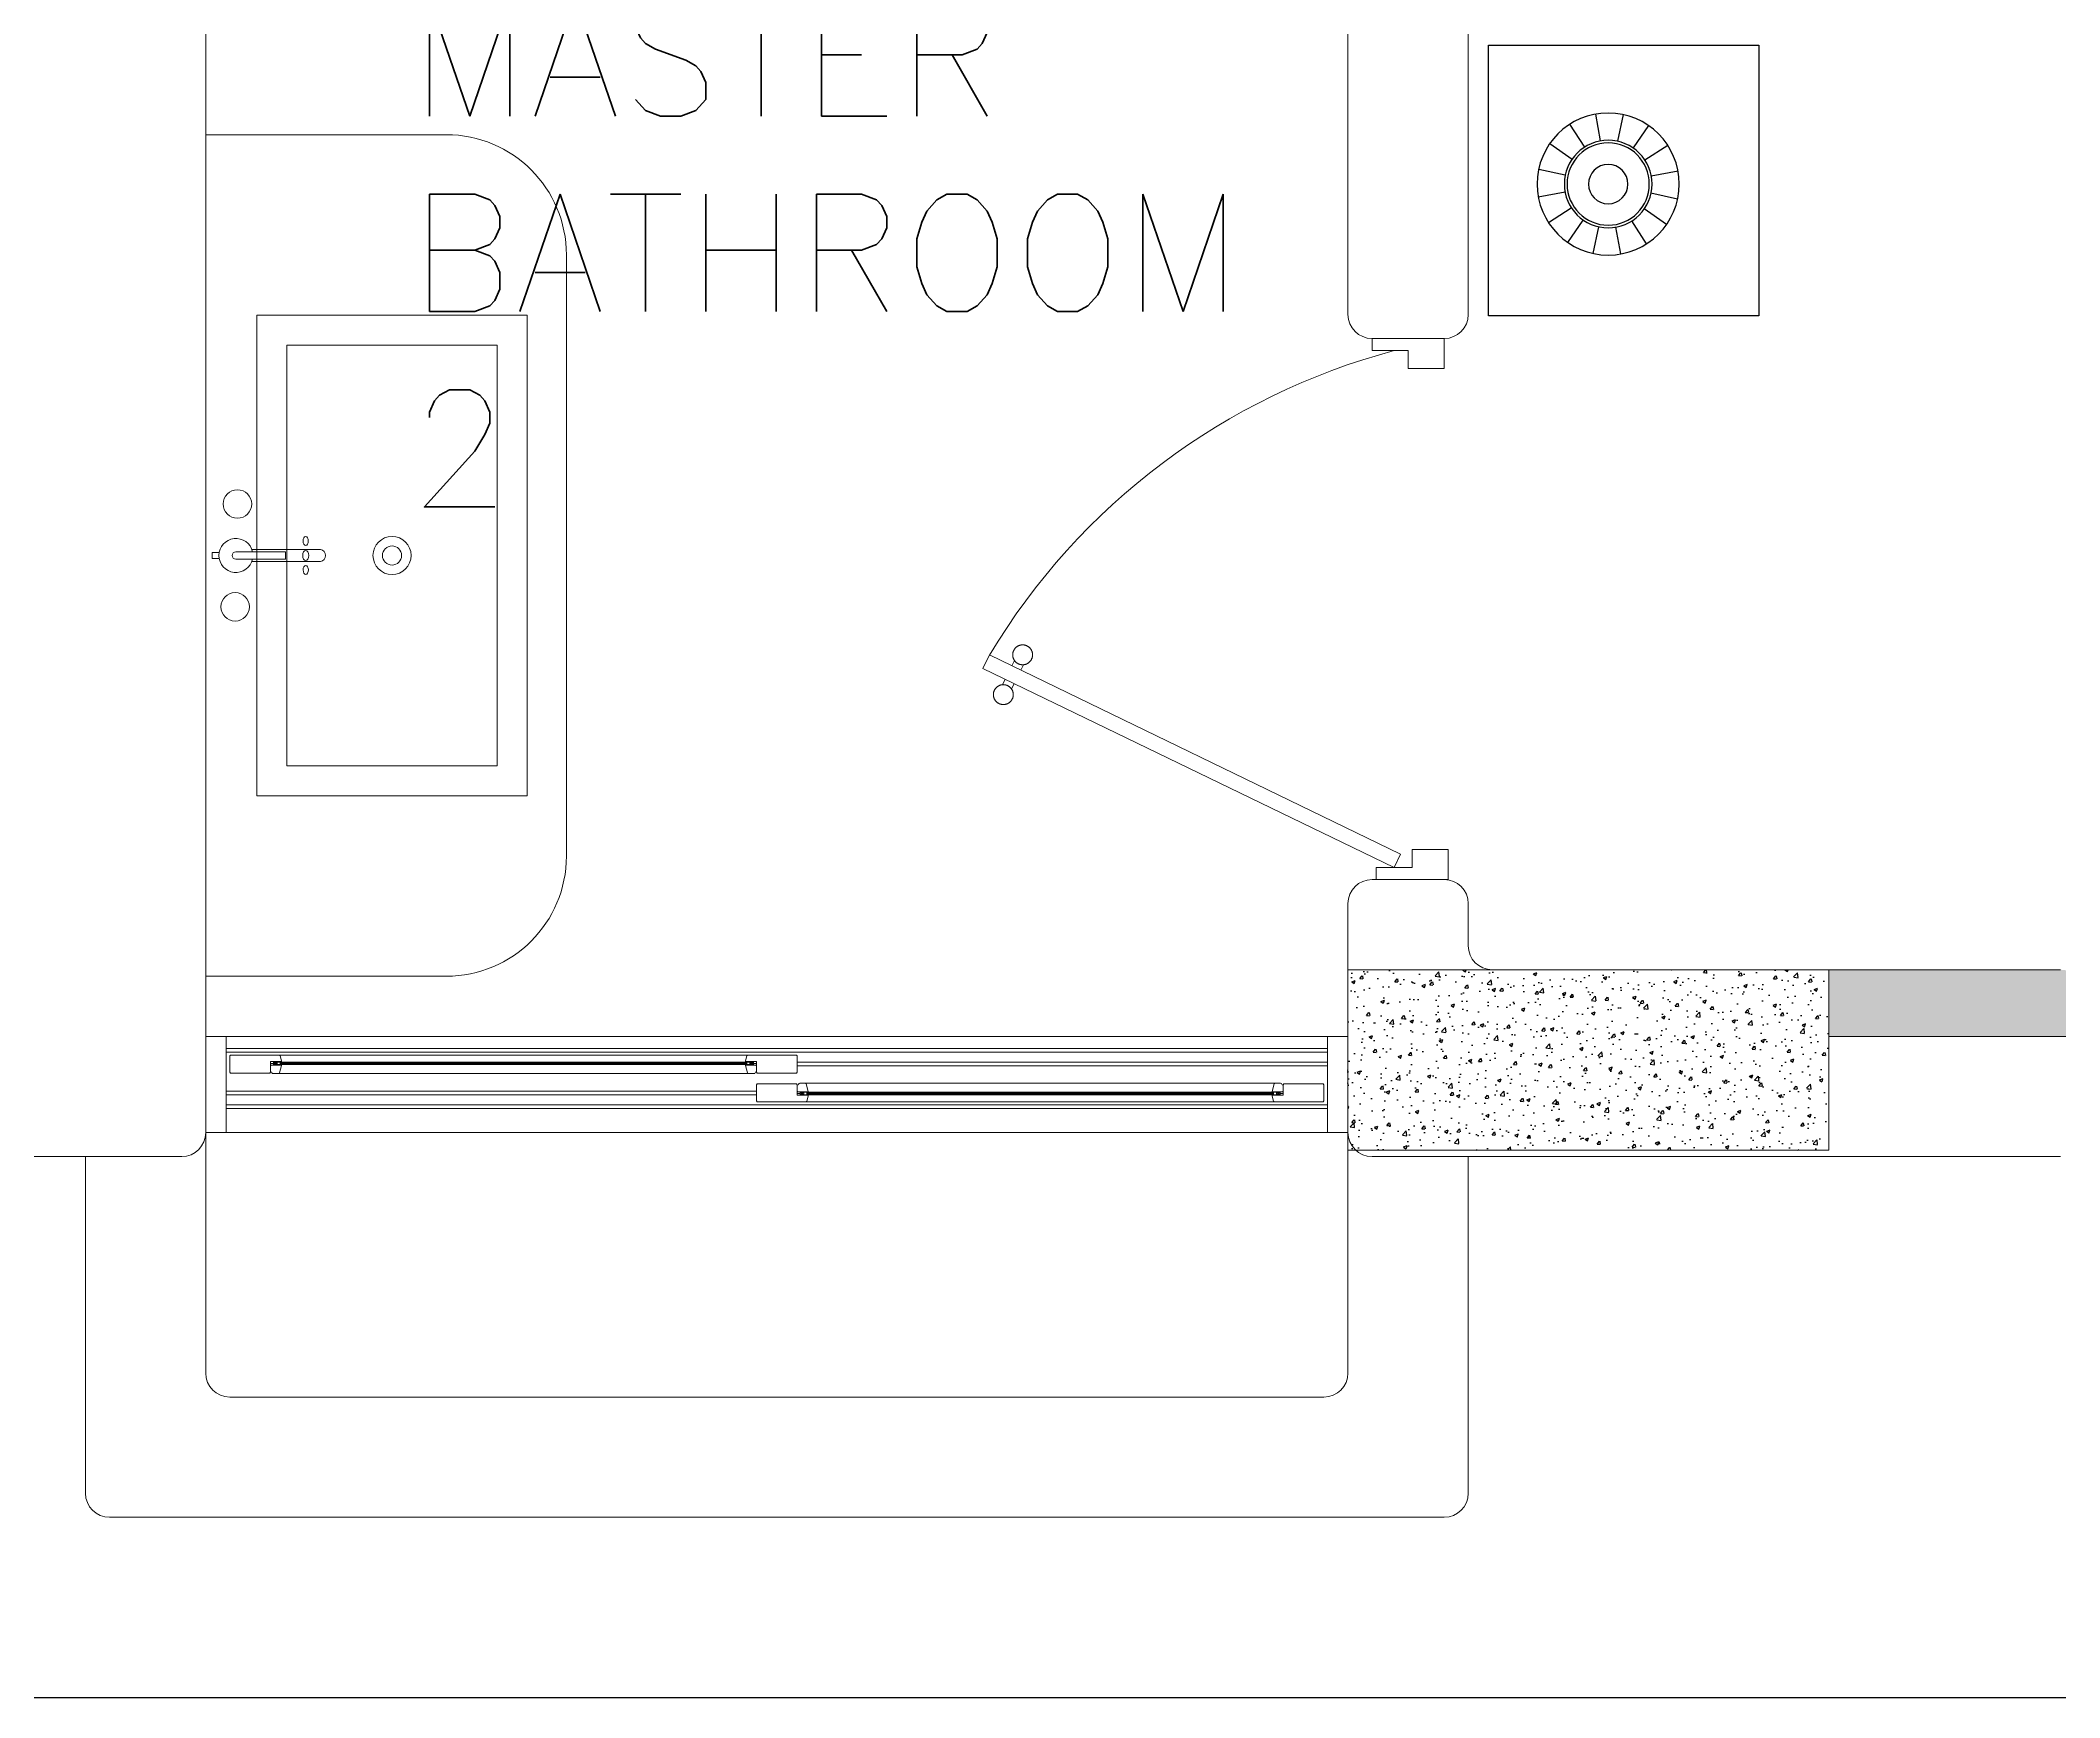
# Model space of a CAD drawing. Header units: metres. Extents: x -232 to 581, y 30 to 789.
# Drawn here: x 231.488 to 234.846, y 587.37 to 590.127 of the extents above; entities that cross this region are included whole.
import ezdxf

# ---------------------------------------------------------------- set-up
doc = ezdxf.new("R2010")
doc.units = ezdxf.units.M
doc.linetypes.add('HIDDEN2', pattern=[0.1875, 0.125, -0.0625])
for name, color, linetype in [('1', 1, 'Continuous'), ('_electricos-Leyenda', 7, 'Continuous'), ('HATCH', 8, 'Continuous'), ('MOBILIARIOS', 252, 'Continuous')]:
    doc.layers.add(name, color=color, linetype=linetype)
for name, color, linetype, lineweight in [('A-DOOR', 35, 'Continuous', 5), ('A-WALL', 250, 'Continuous', 20), ('baños', 140, 'Continuous', 0), ('Columnas', 7, 'Continuous', 18), ('cristales', 131, 'Continuous', 0), ('muros bajitos', 252, 'Continuous', 5), ('textos', 7, 'Continuous', 0)]:
    doc.layers.add(name, color=color, linetype=linetype, lineweight=lineweight)
doc.layers.add('RELLENO SECCION', color=8, linetype='Continuous', lineweight=0, transparency=0.4)
doc.layers.add('Techos 1', color=7, linetype='HIDDEN2', lineweight=9, true_color=0x42391a)
doc.styles.get("Standard").update_dxf_attribs({"font": 'arial.ttf'})

# ---------------------------------------------------------------- blocks, each defined once
blk = doc.blocks.new('A$Cb50f4bf1')
at = {"layer": 'MOBILIARIOS'}
for p, q in [((0.45, 0.45), (0, 0.45)), ((0, 0.45), (0, 0)), ((0.45, 0), (0.45, 0.45)), ((0.1635, 0.348), (0.1893, 0.3107)), ((0.2058, 0.3663), (0.2154, 0.322)), ((0.2519, 0.3671), (0.2438, 0.3224)), ((0.2948, 0.3501), (0.2703, 0.312)), ((0.1314, 0.3148), (0.1695, 0.2902)), ((0.328, 0.318), (0.2907, 0.2922)), ((0.1144, 0.2719), (0.1591, 0.2638)), ((0.3463, 0.2757), (0.302, 0.2661)), ((0.1152, 0.2258), (0.1595, 0.2353)), ((0.3471, 0.2296), (0.3025, 0.2377)), ((0.1335, 0.1834), (0.1708, 0.2092)), ((0.3301, 0.1867), (0.292, 0.2112)), ((0.1667, 0.1514), (0.1913, 0.1895)), ((0.2096, 0.1344), (0.2177, 0.179)), ((0.2557, 0.1352), (0.2462, 0.1795)), ((0.2981, 0.1535), (0.2723, 0.1908)), ((0, 0), (0.45, 0))]:
    blk.add_line(p, q, dxfattribs=at)
for radius in [0.1182, 0.0729, 0.0684, 0.0328]:
    blk.add_circle((0.2308, 0.2507), radius, dxfattribs=at)
blk = doc.blocks.new('P90')
at = {"layer": 'A-DOOR'}
for p, q in [((-0.0476, -0.8576), (0.6364, -0.5264)), ((0.5992, -0.5445), (0.5949, -0.5355)), ((0.6473, -0.5489), (0.6364, -0.5264)), ((-0.0368, -0.88), (0.6473, -0.5489)), ((0.5843, -0.5517), (0.58, -0.5427)), ((0.6101, -0.5669), (0.6144, -0.5759)), ((0.5952, -0.5741), (0.5995, -0.5831)), ((-0.0368, -0.88), (-0.0476, -0.8576))]:
    blk.add_line(p, q, dxfattribs=at)
for points in [[(-0.06, -0.02), (-0.06, -0.05), (-0.12, -0.05), (-0.12, 0), (0, 0), (0, -0.02)], [(-0.0668, -0.88), (-0.0668, -0.85), (-0.1268, -0.85), (-0.1268, -0.9), (-0.0068, -0.9), (-0.0068, -0.88)]]:
    blk.add_lwpolyline(points, close=True, dxfattribs=at)
blk.add_arc((-0.3259, -1.105), 1.1228, 31.0139, 75.0797, dxfattribs=at)
for points in [[(0.5812, -0.5096), (0.5857, -0.5096), (0.5933, -0.5141), (0.5977, -0.5218), (0.5977, -0.5306), (0.5933, -0.5383), (0.5856, -0.5427), (0.5767, -0.5427), (0.5691, -0.5383), (0.5647, -0.5306), (0.5647, -0.5217), (0.5691, -0.514), (0.5768, -0.5096), (0.5812, -0.5096)], [(0.6133, -0.5758), (0.6177, -0.5758), (0.6254, -0.5803), (0.6298, -0.5879), (0.6298, -0.5968), (0.6253, -0.6045), (0.6176, -0.6089), (0.6088, -0.6089), (0.6011, -0.6044), (0.5967, -0.5967), (0.5967, -0.5879), (0.6011, -0.5802), (0.6088, -0.5758), (0.6133, -0.5758)]]:
    blk.add_open_spline(points, degree=2, dxfattribs=at)
blk = doc.blocks.new('A$C8d867532')
at = {"layer": 'baños', "linetype": 'Continuous'}
blk.add_line((0.0395, 0.4062, 0), (0.1223, 0.4062, 0.0004), dxfattribs=at)
at = {"layer": 'baños'}
for points in [[(0.0743, 0.8), (0.5243, 0.8), (0.5243, 0), (0.0743, 0)], [(0.1243, 0.75), (0.4743, 0.75), (0.4743, 0.05), (0.1243, 0.05)]]:
    blk.add_lwpolyline(points, close=True, dxfattribs=at)
at = {"layer": 'baños', "linetype": 'Continuous'}
for points, elevation in [([(0.0114, 0.405), (0.0005, 0.405), (0, 0.4043), (0, 0.3957)], 0), ([(0.1223, 0.4062), (0.1223, 0.3939)], 0.0004), ([(0, 0.3957), (0.0005, 0.395), (0.0114, 0.395)], 0)]:
    blk.add_lwpolyline(points, dxfattribs=dict(at, elevation=elevation))
blk.add_lwpolyline([(0.0672, 0.3939, -9.082434), (0.0672, 0.4062)], format="xyb", dxfattribs=at)
at = {"layer": 'baños', "linetype": 'Continuous', "elevation": 0}
for points in [[(0.0333, 0.4, -0.385153), (0.0395, 0.4062), (0.0395, 0.4062)], [(0.0661, 0.4101), (0.1804, 0.4101, -0.363105), (0.1887, 0.4, -0.363105), (0.1804, 0.39), (0.0661, 0.39)], [(0.0333, 0.4, 0.385153), (0.0395, 0.3939), (0.0395, 0.3939)]]:
    blk.add_lwpolyline(points, format="xyb", dxfattribs=at)
at = {"layer": 'baños', "linetype": 'Continuous', "extrusion": (1.31781e-06, -1, -8.43443e-26), "elevation": -0.3939}
blk.add_lwpolyline([(0.1223, 0.0004), (0.0395, 0)], close=True, dxfattribs=at)
at = {"layer": 'baños', "linetype": 'Continuous'}
for centre, radius in [((0.0422, 0.4857), 0.0237), ((0.2993, 0.4), 0.0317), ((0.2993, 0.4), 0.0159), ((0.0384, 0.3146), 0.0237)]:
    blk.add_circle(centre, radius, dxfattribs=at)
at = {"layer": 'baños', "linetype": 'Continuous', "extrusion": (3.61622e-27, 8.43443e-26, -1)}
for centre, major_axis, ratio in [((0.1558, 0.4), (0, -0.0085), 0.599546), ((0.1557, 0.424), (0.00005, -0.0075), 0.581577), ((0.1558, 0.376), (0.00005, -0.0075), 0.581577)]:
    blk.add_ellipse(centre, major_axis=major_axis, ratio=ratio, dxfattribs=at)
at = {"layer": 'baños', "linetype": 'Continuous', "flags": 8}
for tag, p in [('TRADENAME', (0.1887, 0.4, 0)), ('MODELNUMBER', (0.1887, 0.4, 0)), ('MATERIAL', (0.1888, 0.4, 0)), ('PRODUCT', (0.1888, 0.4, 0))]:
    blk.add_attdef(tag, p, '', height=0.0000254, rotation=270.0001, dxfattribs=at)
at = {"layer": 'baños', "linetype": 'Continuous'}
for tag, p in [('MATERIAL', (0.299, 0.3999)), ('PRODUCT', (0.299, 0.3999)), ('TRADENAME', (0.2991, 0.3999)), ('MODELNUMBER', (0.2991, 0.3999))]:
    blk.add_attdef(tag, p, '', height=0.0000254, rotation=90.0001, dxfattribs=at)
blk = doc.blocks.new('A$C89702949')
at = {"layer": 'HATCH'}
h = blk.add_hatch(dxfattribs=at)
h.set_pattern_fill('AR-CONC', color=256, scale=0.00032)
h.set_pattern_definition([(50, (114.33107, 55.238796), (0.058299094, -0.005100507), [0.006096, -0.067056]), (355, (114.33107, 55.238796), (-0.011277895, 0.06113819), [0.0048768, -0.053644987]), (100.451445, (114.33593, 55.23837), (0.0470212, 0.05603768), [0.005180803, -0.056988878]), (46.1842, (114.33107, 55.25505), (0.086745293, -0.013453545), [0.009144, -0.100584]), (96.63556, (114.3383, 55.25393), (0.07596932, 0.07917636), [0.00777121, -0.085483395]), (351.18415, (114.33107, 55.25505), (0.07596932, 0.07917636), [0.00731519, -0.080467114]), (21, (114.3392, 55.25099), (0.048516605, -0.032724863), [0.006096, -0.067056]), (326, (114.3392, 55.25099), (0.01977665, 0.05894015), [0.0048768, -0.0536448]), (71.451445, (114.34324, 55.24826), (0.068293254, 0.026215286), [0.005180803, -0.05698878]), (37.5, (114.331071, 55.238796), (0.000988353, 0.0270576124), [0, -0.05299456, 0, -0.0544576, 0, -0.053848]), (7.5, (114.33107, 55.238796), (0.021382292, 0.032057784), [0, -0.03104896, 0, -0.05177536, 0, -0.0205232]), (327.5, (114.312946, 55.238796), (0.0433889905, -0.001833198), [0, -0.02032, 0, -0.0633984, 0, -0.0841248]), (317.5, (114.304818, 55.238796), (0.047401338, 0.008136477), [0, -0.026416, 0, -0.04210304, 0, -0.0597408])])
h.paths.add_polyline_path([(15.3, 0.3), (15.3, 0), (16.1, 0), (16.1, 0.3)])
at = {"layer": 'Columnas'}
blk.add_lwpolyline([(15.3, 0.3), (15.3, 0), (16.1, 0), (16.1, 0.3)], close=True, dxfattribs=at)
blk = doc.blocks.new('20.03.2026 LN 09 SEGUNDO NIVEL ARQ')
at = {"layer": 'RELLENO SECCION'}
h = blk.add_hatch(color=5, dxfattribs=at)
h.dxf.hatch_style = 1
edge = h.paths.add_edge_path()
edge.add_arc((95.9059, -62.1477), 0.04, 270, 360, ccw=False)
edge.add_line((95.9059, -62.1877), (95.0609, -62.1877))
edge.add_arc((95.0609, -62.2277), 0.04, 90, 180)
edge.add_line((95.0209, -62.2277), (95.0209, -62.2986))
edge.add_line((95.0209, -62.2986), (95.2458, -62.2986))
edge.add_line((95.2458, -62.2986), (95.2459, -62.2377))
edge.add_line((95.2459, -62.2377), (95.9959, -62.2377))
edge.add_line((95.9959, -62.2377), (96.0459, -62.2377))
edge.add_line((96.0459, -62.2377), (96.0459, -61.2986))
edge.add_line((96.0459, -61.2986), (95.9859, -61.2986))
edge.add_arc((95.9859, -61.3386), 0.04, 90, 180)
edge.add_line((95.9459, -61.3386), (95.9459, -62.1477))
edge = h.paths.add_edge_path()
edge.add_arc((91.7809, -62.2277), 0.04, 360, 450)
edge.add_line((91.7809, -62.1877), (91.3959, -62.1877))
edge.add_line((91.3959, -62.1877), (91.3959, -62.2986))
edge.add_line((91.3959, -62.2986), (91.8209, -62.2986))
edge.add_line((91.8209, -62.2986), (91.8209, -62.2277))
at = {"layer": 'A-DOOR', "color": 5}
for p, q in [((88.6959, -62.2986), (90.5959, -62.2986)), ((88.7299, -62.4586), (88.7299, -62.2986)), ((90.5619, -62.4586), (90.5619, -62.2986)), ((90.5959, -62.2986), (90.5959, -62.4586)), ((88.7299, -62.3186), (90.5619, -62.3186)), ((88.7299, -62.3246), (90.5619, -62.3246)), ((88.7359, -62.3311), (88.7374, -62.3296)), ((88.7359, -62.3581), (88.7359, -62.3311)), ((88.7374, -62.3296), (88.8181, -62.3296)), ((88.8181, -62.3296), (88.8199, -62.3311)), ((88.8181, -62.3296), (89.5978, -62.3296)), ((88.8199, -62.3311), (88.8219, -62.3391)), ((89.5959, -62.3311), (89.5939, -62.3391)), ((89.5978, -62.3296), (89.5959, -62.3311)), ((89.6784, -62.3296), (89.5978, -62.3296)), ((89.6799, -62.3311), (89.6784, -62.3296)), ((89.6799, -62.3581), (89.6799, -62.3311)), ((88.7374, -62.3596), (88.7359, -62.3581)), ((88.8024, -62.3596), (88.7374, -62.3596)), ((88.8039, -62.3581), (88.8024, -62.3596)), ((88.8214, -62.3406), (88.8039, -62.3406)), ((88.8039, -62.3406), (88.8039, -62.3581)), ((88.8039, -62.3436), (88.8089, -62.3436)), ((88.8039, -62.3436), (88.8089, -62.3436)), ((88.8089, -62.3416), (88.8149, -62.3456)), ((88.8089, -62.3456), (88.8149, -62.3416)), ((89.5987, -62.3606), (88.8172, -62.3606)), ((88.8219, -62.3401), (88.8214, -62.3406)), ((88.8219, -62.3391), (88.8219, -62.3401)), ((89.5939, -62.3391), (89.5939, -62.3401)), ((89.5939, -62.3401), (89.5944, -62.3406)), ((89.5944, -62.3406), (89.6119, -62.3406)), ((89.6069, -62.3416), (89.6009, -62.3456)), ((89.6069, -62.3456), (89.6009, -62.3416)), ((89.6119, -62.3436), (89.6069, -62.3436)), ((89.6119, -62.3436), (89.6069, -62.3436)), ((89.6119, -62.3406), (89.6119, -62.3581)), ((89.6119, -62.3581), (89.6134, -62.3596)), ((89.6134, -62.3596), (89.6784, -62.3596)), ((89.6799, -62.3581), (89.6784, -62.3596)), ((90.5619, -62.3416), (89.6799, -62.3416)), ((90.5619, -62.3476), (89.6799, -62.3476)), ((89.6119, -62.3896), (88.7299, -62.3896)), ((89.6119, -62.3956), (88.7299, -62.3956)), ((89.6134, -62.3776), (89.6119, -62.3791)), ((89.6119, -62.3791), (89.6119, -62.4061)), ((89.6784, -62.3776), (89.6134, -62.3776)), ((89.6799, -62.3791), (89.6784, -62.3776)), ((89.6799, -62.3966), (89.6799, -62.3791)), ((89.6799, -62.3936), (89.6849, -62.3936)), ((89.6799, -62.3936), (89.6849, -62.3936)), ((89.6974, -62.3966), (89.6799, -62.3966)), ((89.6849, -62.3956), (89.6909, -62.3916)), ((89.6849, -62.3916), (89.6909, -62.3956)), ((89.6932, -62.3766), (90.4747, -62.3766)), ((89.6959, -62.4062), (89.6979, -62.3981)), ((89.6979, -62.3971), (89.6974, -62.3966)), ((89.6979, -62.3981), (89.6979, -62.3971)), ((90.4699, -62.3971), (90.4704, -62.3966)), ((90.4699, -62.3981), (90.4699, -62.3971)), ((90.4719, -62.4062), (90.4699, -62.3981)), ((90.4704, -62.3966), (90.4879, -62.3966)), ((90.4829, -62.3956), (90.4769, -62.3916)), ((90.4829, -62.3916), (90.4769, -62.3956)), ((90.4879, -62.3936), (90.4829, -62.3936)), ((90.4879, -62.3936), (90.4829, -62.3936)), ((90.4879, -62.3791), (90.4894, -62.3776)), ((90.4879, -62.3966), (90.4879, -62.3791)), ((90.4894, -62.3776), (90.5544, -62.3776)), ((90.5544, -62.3776), (90.5559, -62.3791)), ((90.5559, -62.3791), (90.5559, -62.4061)), ((88.7299, -62.4126), (90.5619, -62.4126)), ((88.7299, -62.4186), (90.5619, -62.4186)), ((89.6119, -62.4061), (89.6134, -62.4076)), ((89.6134, -62.4076), (89.6941, -62.4076)), ((89.6941, -62.4076), (89.6959, -62.4062)), ((90.4738, -62.4076), (89.6941, -62.4076)), ((90.4738, -62.4076), (90.4719, -62.4062)), ((90.5544, -62.4076), (90.4738, -62.4076)), ((90.5559, -62.4061), (90.5544, -62.4076)), ((88.6959, -62.4586), (90.5959, -62.4586))]:
    blk.add_line(p, q, dxfattribs=at)
for points in [[(88.8039, -62.3436), (88.8089, -62.3436), (88.8089, -62.3436), (88.8039, -62.3436)], [(88.8089, -62.3416), (88.8149, -62.3416), (88.8149, -62.3456), (88.8089, -62.3456)], [(88.8089, -62.3456), (89.6069, -62.3456), (89.6069, -62.3416), (88.8089, -62.3416)], [(88.8089, -62.3416), (89.6069, -62.3416), (89.6069, -62.3456), (88.8089, -62.3456)], [(88.8214, -62.3406), (88.8094, -62.3406), (88.8094, -62.3416), (88.8214, -62.3416)], [(88.8214, -62.3456), (88.8094, -62.3456), (88.8094, -62.3466), (88.8214, -62.3466)], [(88.8149, -62.3416), (88.8199, -62.3416), (88.8199, -62.3456), (88.8149, -62.3456)], [(89.5944, -62.3406), (89.6064, -62.3406), (89.6064, -62.3416), (89.5944, -62.3416)], [(89.5944, -62.3456), (89.6064, -62.3456), (89.6064, -62.3466), (89.5944, -62.3466)], [(89.6009, -62.3416), (89.5959, -62.3416), (89.5959, -62.3456), (89.6009, -62.3456)], [(89.6069, -62.3416), (89.6009, -62.3416), (89.6009, -62.3456), (89.6069, -62.3456)], [(89.6119, -62.3436), (89.6069, -62.3436), (89.6069, -62.3436), (89.6119, -62.3436)], [(89.6799, -62.3936), (89.6849, -62.3936), (89.6849, -62.3936), (89.6799, -62.3936)], [(90.4829, -62.3916), (89.6849, -62.3916), (89.6849, -62.3956), (90.4829, -62.3956)], [(90.4829, -62.3956), (89.6849, -62.3956), (89.6849, -62.3916), (90.4829, -62.3916)], [(89.6849, -62.3956), (89.6909, -62.3956), (89.6909, -62.3916), (89.6849, -62.3916)], [(89.6974, -62.3916), (89.6854, -62.3916), (89.6854, -62.3906), (89.6974, -62.3906)], [(89.6974, -62.3966), (89.6854, -62.3966), (89.6854, -62.3956), (89.6974, -62.3956)], [(89.6909, -62.3956), (89.6959, -62.3956), (89.6959, -62.3916), (89.6909, -62.3916)], [(90.4704, -62.3916), (90.4824, -62.3916), (90.4824, -62.3906), (90.4704, -62.3906)], [(90.4704, -62.3966), (90.4824, -62.3966), (90.4824, -62.3956), (90.4704, -62.3956)], [(90.4769, -62.3956), (90.4719, -62.3956), (90.4719, -62.3916), (90.4769, -62.3916)], [(90.4829, -62.3956), (90.4769, -62.3956), (90.4769, -62.3916), (90.4829, -62.3916)], [(90.4879, -62.3936), (90.4829, -62.3936), (90.4829, -62.3936), (90.4879, -62.3936)]]:
    blk.add_lwpolyline(points, close=True, dxfattribs=at)
for points in [[(88.8061, -62.3591, 0.341999), (88.8041, -62.3576), (88.8039, -62.3573), (88.8039, -62.3476), (88.8049, -62.3466), (88.8219, -62.3466), (88.8219, -62.3471), (88.8186, -62.3595, -0.339454), (88.8172, -62.3606), (88.808, -62.3606, -0.341999)], [(89.6098, -62.3591, -0.341999), (89.6117, -62.3576), (89.6119, -62.3573), (89.6119, -62.3476), (89.6109, -62.3466), (89.5939, -62.3466), (89.5939, -62.3471), (89.5972, -62.3595, 0.339454), (89.5987, -62.3606), (89.6078, -62.3606, 0.341999)], [(89.6821, -62.3781, -0.341999), (89.6801, -62.3796), (89.6799, -62.38), (89.6799, -62.3896), (89.6809, -62.3906), (89.6979, -62.3906), (89.6979, -62.3901), (89.6946, -62.3777, 0.339454), (89.6932, -62.3766), (89.684, -62.3766, 0.341999)], [(90.4858, -62.3781, 0.341999), (90.4877, -62.3796), (90.4879, -62.38), (90.4879, -62.3896), (90.4869, -62.3906), (90.4699, -62.3906), (90.4699, -62.3901), (90.4732, -62.3777, -0.339454), (90.4747, -62.3766), (90.4838, -62.3766, -0.341999)]]:
    blk.add_lwpolyline(points, format="xyb", close=True, dxfattribs=at)
at = {"layer": 'A-WALL', "color": 5}
for p, q in [((90.7959, -61.0977), (90.7959, -57.8777)), ((90.5959, -58.8886), (90.5959, -61.0977)), ((88.6959, -59.9477), (88.6959, -62.4586)), ((90.6359, -61.1377), (90.7559, -61.1377)), ((90.6359, -62.0377), (90.7559, -62.0377)), ((90.5959, -62.0777), (90.5959, -62.4586)), ((90.7959, -62.0777), (90.7959, -62.1477)), ((91.7809, -62.1877), (91.3959, -62.1877)), ((91.8209, -62.2986), (91.3959, -62.2986)), ((88.6559, -62.4986), (87.7359, -62.4986)), ((91.781, -62.4986), (90.6359, -62.4986))]:
    blk.add_line(p, q, dxfattribs=at)
for centre, start, end in [((90.6359, -61.0977), 180, 270), ((90.7559, -61.0977), 270, 0), ((90.6359, -62.0777), 90, 180), ((90.7559, -62.0777), 0, 90), ((90.8359, -62.1477), 180, 270), ((88.6559, -62.4586), 270, 0), ((90.6359, -62.4586), 180, 270)]:
    blk.add_arc(centre, 0.04, start, end, dxfattribs=at)
at = {"layer": 'baños', "color": 5}
for p, q in [((89.0959, -60.7986), (88.6959, -60.7986)), ((89.2959, -60.9986), (89.2959, -61.9986)), ((89.0959, -62.1986), (88.6959, -62.1986))]:
    blk.add_line(p, q, dxfattribs=at)
for centre, start, end in [((89.0959, -60.9986), 0, 90), ((89.0959, -61.9986), 270, 0)]:
    blk.add_arc(centre, 0.2, start, end, dxfattribs=at)
at = {"layer": 'cristales', "color": 5, "const_width": 0.004}
for points in [[(88.8199, -62.3436), (89.5959, -62.3436)], [(90.4719, -62.3936), (89.6959, -62.3936)]]:
    blk.add_lwpolyline(points, dxfattribs=at)
at = {"layer": 'muros bajitos', "color": 5}
for p, q in [((88.6959, -62.4586), (88.6959, -62.8586)), ((90.5959, -62.4586), (90.5959, -62.8586)), ((88.4959, -62.4986), (88.4959, -63.0586)), ((90.7959, -62.4986), (90.7959, -63.0586)), ((90.5559, -62.8986), (88.7359, -62.8986)), ((90.7559, -63.0986), (88.5359, -63.0986))]:
    blk.add_line(p, q, dxfattribs=at)
for centre, start, end in [((88.7359, -62.8586), 180, 270), ((90.5559, -62.8586), 270, 0), ((88.5359, -63.0586), 180, 270), ((90.7559, -63.0586), 270, 0)]:
    blk.add_arc(centre, 0.04, start, end, dxfattribs=at)
at = {"layer": 'Techos 1', "color": 5}
blk.add_line((76.6959, -63.3986), (102.1459, -63.3986), dxfattribs=at)
at = {"color": 5}
blk.add_blockref('A$C89702949', (75.2959, -62.4877), dxfattribs=at)
at = {"layer": '1', "color": 5}
ref = blk.add_blockref('A$C8d867532', (88.7065, -61.8986), dxfattribs=at)
ref.add_attrib('MATERIAL', 'VITREOUS CHINA', (89.0055, -61.4985), dxfattribs={"layer": 'baños', "linetype": 'Continuous', "height": 0.0000254, "rotation": 270.0001})
ref.add_attrib('PRODUCT', 'BATHROOM SINK', (89.0055, -61.4985), dxfattribs={"layer": 'baños', "linetype": 'Continuous', "height": 0.0000254, "rotation": 270.0001})
ref.add_attrib('TRADENAME', 'VOX', (89.0056, -61.4987), dxfattribs={"layer": 'baños', "linetype": 'Continuous', "height": 0.0000254, "rotation": 270.0001})
ref.add_attrib('MODELNUMBER', 'K-5373', (89.0056, -61.4986), dxfattribs={"layer": 'baños', "linetype": 'Continuous', "height": 0.0000254, "rotation": 270.0001})
ref.add_attrib('MATERIAL', 'BRASS', (88.8953, -61.4987, 0), dxfattribs={"layer": 'baños', "linetype": 'Continuous', "height": 0.0000254, "rotation": 90.0001})
ref.add_attrib('PRODUCT', 'FAUCETS', (88.8953, -61.4988, 0), dxfattribs={"layer": 'baños', "linetype": 'Continuous', "height": 0.0000254, "rotation": 90.0001})
ref.add_attrib('TRADENAME', 'PURIST', (88.8952, -61.4987, 0), dxfattribs={"layer": 'baños', "linetype": 'Continuous', "height": 0.0000254, "rotation": 90.0001})
ref.add_attrib('MODELNUMBER', 'K-14404-4A', (88.8952, -61.4988, 0), dxfattribs={"layer": 'baños', "linetype": 'Continuous', "height": 0.0000254, "rotation": 90.0001})
at = {"layer": 'A-DOOR', "color": 5, "xscale": -1}
blk.add_blockref('P90', (90.6359, -61.1377), dxfattribs=at)
at = {"layer": 'MOBILIARIOS', "color": 5, "xscale": -1, "rotation": 90}
blk.add_blockref('A$Cb50f4bf1', (91.2794, -60.6499), dxfattribs=at)
at = {"layer": 'baños', "color": 5, "linetype": 'Continuous', "flags": 8}
for tag, p in [('MODELNUMBER', (83.7813, -42.9175, 0)), ('MATERIAL', (83.7813, -42.9176, 0)), ('PRODUCT', (83.7813, -42.9176, 0)), ('TRADENAME', (83.7813, -42.9176, 0)), ('MODELNUMBER', (84.956, -42.9175, 0)), ('TRADENAME', (84.956, -42.9176, 0)), ('MATERIAL', (84.956, -42.9176, 0)), ('PRODUCT', (84.956, -42.9176, 0))]:
    blk.add_attdef(tag, p, '', height=0.0000254, rotation=180.0001, dxfattribs=at)
at = {"layer": 'baños', "color": 5, "linetype": 'Continuous'}
for tag, p, rotation in [('TRADENAME', (85.8912, -56.9933), 180.0001), ('MODELNUMBER', (85.8912, -56.9934), 180.0001), ('MATERIAL', (85.8914, -56.9932), 180.0001), ('PRODUCT', (85.8914, -56.9933), 180.0001), ('MODELNUMBER', (86.6008, -56.9934), 179.9999), ('MATERIAL', (86.6008, -56.9932), 179.9999), ('PRODUCT', (86.6008, -56.9933), 179.9999), ('TRADENAME', (86.6008, -56.9933), 179.9999)]:
    blk.add_attdef(tag, p, '', height=0.0000254, rotation=rotation, dxfattribs=at)
at = {"layer": 'textos', "color": 5, "insert": (89.0347, -61.4178), "char_height": 0.195, "width": 1.854973, "attachment_point": 7}
blk.add_mtext('{\\Fromans|c0;MASTER BATHROOM\\P2}', dxfattribs=at)
blk = doc.blocks.new('TECHO ARQ 20.03')
at = {"layer": '_electricos-Leyenda', "color": 30, "true_color": 0xf8991e}
blk.add_line((225.8805, 101.9149), (251.3305, 101.9149), dxfattribs=at)

msp = doc.modelspace()

# ---------------------------------------------------------------- block references
at = {"color": 1}
for name, p in [('20.03.2026 LN 09 SEGUNDO NIVEL ARQ', (143.0668, 650.7691)), ('TECHO ARQ 20.03', (-6.1178, 485.4555))]:
    msp.add_blockref(name, p, dxfattribs=at)

doc.saveas('drawing.dxf')
